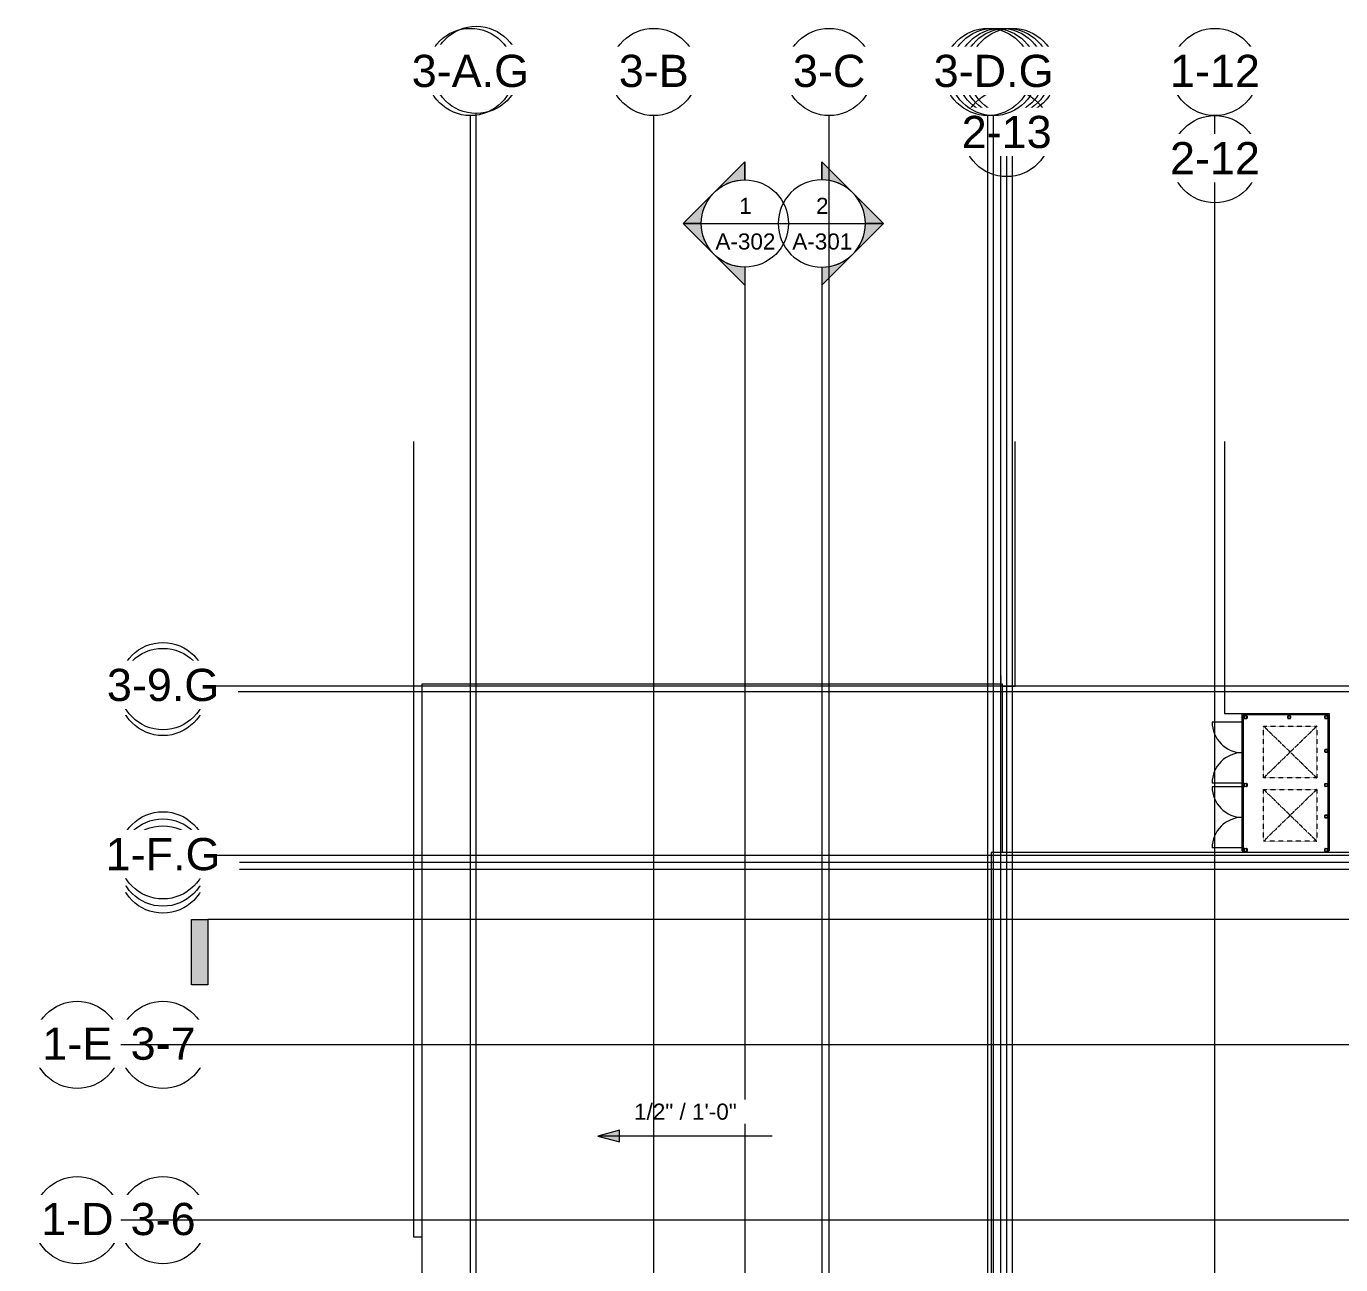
# Model space of a CAD drawing. Header units: inches. Extents: x 21400 to 32582, y -23426 to -19984.
# Drawn here: x 21451 to 23259, y -21687 to -19984 of the extents above; entities that cross this region are included whole.
import ezdxf

# ---------------------------------------------------------------- set-up
doc = ezdxf.new("R2010")
doc.units = ezdxf.units.IN
doc.header["$MEASUREMENT"] = 0
for name, pattern in [('Dash', [0.25, 0.125, -0.125]), ('Grid Line 1_2_', [0.875, 0.5, -0.125, 0.125, -0.125]), ('Hidden 1_8_', [0.1875, 0.125, -0.0625])]:
    doc.linetypes.add(name, pattern=pattern)
for name, color, linetype, lineweight in [('A-DETL', 90, 'Continuous', 9), ('A-DETL-HDLN', 90, 'Hidden 1_8_', 9), ('A-DOOR', 31, 'Continuous', 9), ('A-ROOF', 132, 'Continuous', 9), ('Conc', 7, 'Continuous', 9), ('EOP-PR', 4, 'Continuous', 9), ('G-ANNO-DIMS', 111, 'Continuous', 9), ('G-ANNO-SYMB', 111, 'Continuous', 9), ('L-SITE-WALL', 31, 'Continuous', 9), ('S-COLS', 52, 'Continuous', 9), ('S-GRID', 1, 'Continuous', 9), ('S-GRID-IDEN', 1, 'Continuous', 9)]:
    doc.layers.add(name, color=color, linetype=linetype, lineweight=lineweight)
doc.styles.add('Arial', font='arial.ttf', dxfattribs={"height": 44.258982})
doc.styles.add('Arial_1', font='arial.ttf', dxfattribs={"height": 22.129491})

# ---------------------------------------------------------------- blocks, each defined once
blk = doc.blocks.new('dumpster door - one-1001559-Roof Plan')
at = {"layer": 'A-DOOR'}
h = blk.add_hatch(dxfattribs=at)
h.set_pattern_fill('FP_1', color=256, style=0, pattern_type=2)
h.set_pattern_definition([(270, (0, 0), (-8, -5e-16), [])])
h.paths.add_polyline_path([(42, 0.5), (-42, 0.5), (-42, -0.5), (42, -0.5)], flags=0)
for p, q in [((-42, 0.5), (42, 0.5)), ((-42, -0.5), (-42, 0.5)), ((-42, 0), (-42, -42)), ((42, 0.5), (42, -0.5)), ((42, 0), (42, -42)), ((42, -0.5), (-42, -0.5))]:
    blk.add_line(p, q, dxfattribs=at)
for centre, start, end in [((-42, 0), 270, 0), ((42, 0), 180, 270)]:
    blk.add_arc(centre, 42, start, end, dxfattribs=at)
blk = doc.blocks.new('HSS-Hollow Structural Section-Column - HSS4X4X1_4-1001889-Roof Plan')
at = {"layer": 'S-COLS'}
for p, q in [((-2, -1.534), (-2, 1.534)), ((-1.767, 1.534), (-1.767, -1.534)), ((-1.534, 2), (1.534, 2)), ((1.534, 1.767), (-1.534, 1.767)), ((1.767, -1.534), (1.767, 1.534)), ((2, 1.534), (2, -1.534)), ((-1.534, -1.767), (1.534, -1.767)), ((1.534, -2), (-1.534, -2))]:
    blk.add_line(p, q, dxfattribs=at)
for centre, radius, start, end in [((-1.534, 1.534), 0.466, 90, 180), ((-1.534, 1.534), 0.233, 90, 180), ((1.534, 1.534), 0.466, 360, 90), ((1.534, 1.534), 0.233, 360, 90), ((-1.534, -1.534), 0.466, 180, 270), ((-1.534, -1.534), 0.233, 180, 270), ((1.534, -1.534), 0.466, 270, 360), ((1.534, -1.534), 0.233, 270, 360)]:
    blk.add_arc(centre, radius, start, end, dxfattribs=at)
blk = doc.blocks.new('Grid - Grid Head - Circle-14747-Roof Plan')
at = {"layer": 'S-GRID-IDEN'}
blk.add_circle((0, 0), 0.25, dxfattribs=at)
blk = doc.blocks.new('Section - Section Head - Filled-1526-Roof Plan')
at = {"layer": 'G-ANNO-SYMB'}
h = blk.add_hatch(color=256, dxfattribs=at)
edge = h.paths.add_edge_path(flags=0)
edge.add_line((-0.4268, 0.1768), (-0.25, 0.3536))
edge.add_line((-0.25, 0.3536), (-0.25, 0.25))
edge.add_arc((-0.25, 0), 0.25, 90, 135)
h = blk.add_hatch(color=256, dxfattribs=at)
edge = h.paths.add_edge_path(flags=0)
edge.add_arc((-0.25, 0), 0.25, 45, 90)
edge.add_line((-0.25, 0.25), (-0.25, 0.3536))
edge.add_line((-0.25, 0.3536), (-0.0732, 0.1768))
h = blk.add_hatch(color=256, dxfattribs=at)
edge = h.paths.add_edge_path(flags=0)
edge.add_arc((-0.25, 0), 0.2503, 137.9216, 180)
edge.add_line((-0.5003, 0), (-0.6036, 0))
edge.add_line((-0.6036, 0), (-0.4358, 0.1678))
h = blk.add_hatch(color=256, dxfattribs=at)
edge = h.paths.add_edge_path(flags=0)
edge.add_line((-0.0642, 0.1678), (0.1036, 0))
edge.add_line((0.1036, 0), (0.0003, 0))
edge.add_arc((-0.25, 0), 0.2503, 0, 42.0784)
for p, q in [((-0.25, 0.3536), (-0.6036, 0)), ((-0.25, 0.3536), (-0.4268, 0.1768)), ((-0.25, 0.3536), (0.1036, 0)), ((-0.25, 0.25), (-0.25, 0.3536)), ((-0.0732, 0.1768), (-0.25, 0.3536)), ((-0.25, 0.3536), (-0.25, 0.25)), ((-0.4358, 0.1678), (-0.6036, 0)), ((0.1036, 0), (-0.0642, 0.1678)), ((-0.6036, 0), (-0.5003, 0)), ((0.0003, 0), (0.1036, 0)), ((-0.5, 0), (-0.6036, 0)), ((0, 0), (0.1036, 0))]:
    blk.add_line(p, q, dxfattribs=at)
for radius, start, end in [(0.25, 360, 180), (0.25, 90, 135), (0.25, 45, 90), (0.2503, 137.9216, 180), (0.2503, 0, 42.0784), (0.25, 180, 360)]:
    blk.add_arc((-0.25, 0), radius, start, end, dxfattribs=at)
blk = doc.blocks.new('Section - 3_32_ x 3_8_-18514-Roof Plan')
at = {"layer": 'G-ANNO-SYMB'}
blk.add_hatch(color=256, dxfattribs=at).paths.add_polyline_path([(0, 0.375), (0, 0), (-0.09375, 0), (-0.09375, 0.375)], flags=0)
for p, q in [((0, 0.375), (-0.09375, 0.375)), ((-0.09375, 0.375), (-0.09375, 0)), ((0, 0), (0, 0.375)), ((-0.09375, 0), (0, 0))]:
    blk.add_line(p, q, dxfattribs=at)

msp = doc.modelspace()

# ---------------------------------------------------------------- hatches: boundary and pattern name
at = {"layer": 'G-ANNO-DIMS'}
msp.add_hatch(color=256, dxfattribs=at).paths.add_polyline_path([(22236.85352, -21510.57522), (22266.85352, -21518.6137), (22266.85352, -21502.53675)], flags=0)

# ---------------------------------------------------------------- linework, layer by layer
at = {"layer": 'A-DETL', "linetype": 'Dash'}
msp.add_line((22791.39023, -20877.53607), (22791.39023, -20889.05281), dxfattribs=at)
at = {"layer": 'A-DETL-HDLN'}
for p, q in [((23152.86637, -20946.70916), (23225.86637, -20946.70916)), ((23152.86637, -21017.70916), (23152.86637, -20946.70916)), ((23152.86637, -20946.70916), (23225.86637, -21017.70916)), ((23225.86637, -20946.70916), (23152.86637, -21017.70916)), ((23225.86637, -20946.70916), (23225.86637, -21017.70916)), ((23225.86637, -21017.70916), (23152.86637, -21017.70916)), ((23152.86637, -21033.70916), (23225.86637, -21033.70916)), ((23152.86637, -21104.70916), (23152.86637, -21033.70916)), ((23152.86637, -21033.70916), (23225.86637, -21104.70916)), ((23225.86637, -21033.70916), (23152.86637, -21104.70916)), ((23225.86637, -21033.70916), (23225.86637, -21104.70916)), ((23225.86637, -21104.70916), (23152.86637, -21104.70916))]:
    msp.add_line(p, q, dxfattribs=at)
at = {"layer": 'A-ROOF'}
for p, q in [((22793.45273, -20889.05281), (21994.89023, -20889.05281)), ((21994.89023, -20889.05281), (21994.89023, -22519.05281)), ((22793.45273, -21120.45299), (22793.45273, -20889.05281)), ((26283.89023, -21120.45299), (22778.13923, -21120.45299)), ((22778.13923, -21120.45299), (22778.13923, -22435.80381))]:
    msp.add_line(p, q, dxfattribs=at)
at = {"layer": 'Conc'}
for p, q in [((21983.23523, -20555.09883), (21983.23523, -21649.17781)), ((21983.23523, -21649.17781), (21994.89023, -21649.17781))]:
    msp.add_line(p, q, dxfattribs=at)
at = {"layer": 'EOP-PR'}
for p, q in [((22811.23523, -20891.55281), (22811.23523, -20555.09883)), ((23099.23523, -20555.09883), (23099.23523, -20929.30281)), ((22793.45273, -20891.55281), (22811.23523, -20891.55281)), ((23099.23523, -20929.30281), (23123.23523, -20929.30281))]:
    msp.add_line(p, q, dxfattribs=at)
at = {"layer": 'G-ANNO-DIMS'}
for p, q in [((22266.85352, -21502.53675), (22236.85352, -21510.57522)), ((22236.85352, -21510.57522), (22266.85352, -21518.6137)), ((22476.85352, -21510.57522), (22236.85352, -21510.57522)), ((22266.85352, -21518.6137), (22266.85352, -21502.53675))]:
    msp.add_line(p, q, dxfattribs=at)
at = {"layer": 'G-ANNO-SYMB'}
for p, q in [((22379.17362, -20255.10083), (22499.17362, -20255.10083)), ((22484.94179, -20255.10083), (22604.94179, -20255.10083)), ((22439.17362, -20315.10083), (22439.17362, -23273.8711)), ((22544.94179, -20315.10083), (22544.94179, -23273.8711)), ((26603.82365, -21212.52261), (21700.45903, -21212.52261))]:
    msp.add_line(p, q, dxfattribs=at)
at = {"layer": 'L-SITE-WALL'}
for p, q in [((23123.23523, -20929.30281), (23243.23523, -20929.30281)), ((23123.23523, -20941.05281), (23123.23523, -20929.30281)), ((23241.73523, -20930.80281), (23124.73523, -20930.80281)), ((23124.73523, -20930.80281), (23124.73523, -20941.05281)), ((23241.73523, -21118.05281), (23241.73523, -20930.80281)), ((23243.23523, -20929.30281), (23243.23523, -21118.05281)), ((23123.23523, -20941.05281), (23124.73523, -20941.05281)), ((23123.23523, -21030.05281), (23123.23523, -21025.05281)), ((23124.73523, -21025.05281), (23123.23523, -21025.05281)), ((23123.23523, -21030.05281), (23124.73523, -21030.05281)), ((23124.73523, -21025.05281), (23124.73523, -21030.05281)), ((23123.23523, -21118.05281), (23123.23523, -21114.05281)), ((23124.73523, -21114.05281), (23123.23523, -21114.05281)), ((23123.23523, -21118.05281), (23124.73523, -21118.05281)), ((23124.73523, -21114.05281), (23124.73523, -21118.05281)), ((23241.73523, -21118.05281), (23243.23523, -21118.05281))]:
    msp.add_line(p, q, dxfattribs=at)
at = {"layer": 'S-GRID', "linetype": 'Grid Line 1_2_'}
for p, q in [((22061.64023, -23275.7461), (22061.64023, -20106.62785)), ((22069.64023, -23272.9264), (22069.64023, -20103.80815)), ((22555.14023, -23275.7461), (22555.14023, -20106.62785)), ((22781.39023, -23275.7461), (22781.39023, -20106.62785)), ((22791.39023, -23275.7461), (22791.39023, -20106.62785)), ((22799.39023, -23275.7461), (22799.39023, -20106.62785)), ((22807.39023, -23275.7461), (22807.39023, -20106.62785)), ((23085.89023, -23275.7461), (23085.89023, -20106.62785)), ((22799.39023, -23359.7461), (22799.39023, -20190.62785)), ((23085.89023, -23395.7461), (23085.89023, -20226.62785))]:
    msp.add_line(p, q, dxfattribs=at)

# ---------------------------------------------------------------- block references
at = {"layer": 'A-DOOR', "rotation": 270}
for p in [(23123.98523, -20983.05281), (23123.98523, -21072.05281)]:
    msp.add_blockref('dumpster door - one-1001559-Roof Plan', p, dxfattribs=at)
at = {"layer": 'G-ANNO-SYMB', "extrusion": (0, 0, -1), "xscale": 239.9999999999998, "yscale": 239.9999999999998, "zscale": 239.9999999999998}
for name, p, rotation in [('Section - Section Head - Filled-1526-Roof Plan', (-22439.17362, -20315.10083), 270.0000000000003), ('Section - 3_32_ x 3_8_-18514-Roof Plan', (-21700.45903, -21212.52261), 180)]:
    msp.add_blockref(name, p, dxfattribs=dict(at, rotation=rotation))
at = {"layer": 'G-ANNO-SYMB', "xscale": 239.9999999999998, "yscale": 239.9999999999998, "zscale": 239.9999999999998, "rotation": 269.9999999999996}
msp.add_blockref('Section - Section Head - Filled-1526-Roof Plan', (22544.94179, -20315.10083), dxfattribs=at)
at = {"layer": 'S-COLS', "rotation": 180}
for p in [(23127.98523, -20934.17781), (23187.98523, -20934.17781), (23238.98523, -20934.17781), (23238.98523, -20980.55281), (23127.98523, -21027.55281), (23238.98523, -21027.55281), (23238.98523, -21070.92781), (23127.98523, -21116.92781), (23238.98523, -21116.92781)]:
    msp.add_blockref('HSS-Hollow Structural Section-Column - HSS4X4X1_4-1001889-Roof Plan', p, dxfattribs=at)
at = {"layer": 'S-GRID-IDEN', "xscale": 239.9999999999998, "yscale": 239.9999999999998, "zscale": 239.9999999999998}
for p in [(22069.64023, -20043.80815), (22313.89023, -20046.62785), (22555.14023, -20046.62785), (22807.39023, -20046.62785), (23085.89023, -20046.62785), (23085.89023, -20166.62785)]:
    msp.add_blockref('Grid - Grid Head - Circle-14747-Roof Plan', p, dxfattribs=at)
for p, rotation in [((21638.58403, -20899.55281), 89.99999999999984), ((21638.58403, -21143.80281), 89.99999999999984), ((21638.58403, -21385.05281), 89.9999999999998), ((21638.58403, -21626.30281), 89.9999999999998)]:
    msp.add_blockref('Grid - Grid Head - Circle-14747-Roof Plan', p, dxfattribs=dict(at, rotation=rotation))

# ---------------------------------------------------------------- texts
at = {"layer": 'G-ANNO-SYMB', "attachment_point": 2, "line_spacing_factor": 0.938532, "style": 'Arial_1'}
for s, insert, char_height, width in [('1', (22439.94204, -20219.67802), 22.12949, 20.52), ('2', (22545.71022, -20219.67802), 22.12949, 20.52), ('A-302', (22439.94204, -20268.76863), 22.129491, 98.28), ('A-301', (22545.71022, -20268.76863), 22.129491, 98.28)]:
    msp.add_mtext(s, dxfattribs=dict(at, insert=insert, char_height=char_height, width=width))

# ---------------------------------------------------------------- next in the draw order: texts
at = {"layer": 'G-ANNO-DIMS', "insert": (22286.76602, -21465.83035), "char_height": 22.129491, "width": 168.21, "attachment_point": 1, "line_spacing_factor": 0.938532, "style": 'Arial_1', "bg_fill": 3, "box_fill_scale": 1.25, "bg_fill_color": 0, "bg_fill_transparency": 0}
msp.add_mtext('1/2" / 1\'-0"', dxfattribs=at)
at = {"layer": 'S-GRID-IDEN', "char_height": 44.258982, "attachment_point": 2, "line_spacing_factor": 0.938532, "style": 'Arial', "bg_fill": 3, "box_fill_scale": 1.25, "bg_fill_color": 0, "bg_fill_transparency": 0}
for s, insert, width in [('3-A', (22069.62869, -20020.21598), 114.48), ('3-B', (22313.87869, -20023.03568), 114.48), ('3-C', (22555.12869, -20023.03568), 118.26), ('3-E.G', (22807.37869, -20023.03568), 192.24), ('1-12', (23085.87869, -20023.03568), 147.42), ('2-12', (23085.87869, -20143.03568), 147.42), ('3-9', (21638.82776, -20875.72844), 106.38), ('3-8', (21638.82776, -21119.97844), 106.38), ('3-7', (21638.82776, -21361.22844), 106.38), ('3-6', (21638.82776, -21602.47844), 106.38)]:
    msp.add_mtext(s, dxfattribs=dict(at, insert=insert, width=width))

# ---------------------------------------------------------------- next in the draw order: linework, layer by layer
at = {"layer": 'S-GRID', "linetype": 'Grid Line 1_2_'}
for p, q in [((22313.89023, -23275.7461), (22313.89023, -20106.62785)), ((26336.79034, -20899.55281), (21698.58403, -20899.55281)), ((26336.79034, -21143.80281), (21698.58403, -21143.80281)), ((26605.69865, -21385.05281), (21698.58403, -21385.05281)), ((26605.69865, -21626.30281), (21698.58403, -21626.30281))]:
    msp.add_line(p, q, dxfattribs=at)

# ---------------------------------------------------------------- next in the draw order: block references
at = {"layer": 'S-GRID-IDEN', "xscale": 239.9999999999998, "yscale": 239.9999999999998, "zscale": 239.9999999999998}
for p in [(22061.64023, -20046.62785), (22799.39023, -20046.62785)]:
    msp.add_blockref('Grid - Grid Head - Circle-14747-Roof Plan', p, dxfattribs=at)
for p, rotation in [((21638.58403, -20891.55281), 89.99999999999984), ((21638.58403, -21134.30281), 89.9999999999998), ((21520.58403, -21385.05281), 89.9999999999998), ((21520.58403, -21626.30281), 89.9999999999998)]:
    msp.add_blockref('Grid - Grid Head - Circle-14747-Roof Plan', p, dxfattribs=dict(at, rotation=rotation))

# ---------------------------------------------------------------- next in the draw order: texts
at = {"layer": 'S-GRID-IDEN', "char_height": 44.258982, "attachment_point": 2, "line_spacing_factor": 0.938532, "style": 'Arial', "bg_fill": 3, "box_fill_scale": 1.25, "bg_fill_color": 0, "bg_fill_transparency": 0}
for s, insert, width in [('3-A.G', (22061.62869, -20023.03568), 192.24), ('3-E', (22799.37869, -20023.03568), 114.48), ('3-9.G', (21638.82776, -20867.72844), 184.14), ('1-F', (21638.82776, -21110.47844), 110.16), ('1-E', (21520.82776, -21361.22844), 114.48), ('1-D', (21520.82776, -21602.47844), 118.26)]:
    msp.add_mtext(s, dxfattribs=dict(at, insert=insert, width=width))

# ---------------------------------------------------------------- next in the draw order: linework, layer by layer
at = {"layer": 'S-GRID', "linetype": 'Grid Line 1_2_'}
for p, q in [((26336.79034, -20891.55281), (21698.58403, -20891.55281)), ((26605.69865, -21134.30281), (21698.58403, -21134.30281)), ((26487.69865, -21385.05281), (21580.58403, -21385.05281)), ((26487.69865, -21626.30281), (21580.58403, -21626.30281))]:
    msp.add_line(p, q, dxfattribs=at)

# ---------------------------------------------------------------- next in the draw order: block references
at = {"layer": 'S-GRID-IDEN', "xscale": 239.9999999999998, "yscale": 239.9999999999998, "zscale": 239.9999999999998}
msp.add_blockref('Grid - Grid Head - Circle-14747-Roof Plan', (22791.39023, -20046.62785), dxfattribs=at)
at = {"layer": 'S-GRID-IDEN', "xscale": 239.9999999999998, "yscale": 239.9999999999998, "zscale": 239.9999999999998, "rotation": 89.9999999999998}
msp.add_blockref('Grid - Grid Head - Circle-14747-Roof Plan', (21638.58403, -21124.30281), dxfattribs=at)

# ---------------------------------------------------------------- next in the draw order: texts
at = {"layer": 'S-GRID-IDEN', "char_height": 44.258982, "attachment_point": 2, "line_spacing_factor": 0.938532, "style": 'Arial', "bg_fill": 3, "box_fill_scale": 1.25, "bg_fill_color": 0, "bg_fill_transparency": 0}
for s, insert, width in [('1-13', (22791.37869, -20023.03568), 147.42), ('1-F.G', (21638.82776, -21100.47844), 187.92)]:
    msp.add_mtext(s, dxfattribs=dict(at, insert=insert, width=width))

# ---------------------------------------------------------------- next in the draw order: linework, layer by layer
at = {"layer": 'S-GRID', "linetype": 'Grid Line 1_2_'}
msp.add_line((26605.69865, -21124.30281), (21698.58403, -21124.30281), dxfattribs=at)

# ---------------------------------------------------------------- next in the draw order: block references
at = {"layer": 'S-GRID-IDEN', "xscale": 239.9999999999998, "yscale": 239.9999999999998, "zscale": 239.9999999999998}
msp.add_blockref('Grid - Grid Head - Circle-14747-Roof Plan', (22781.39023, -20046.62785), dxfattribs=at)

# ---------------------------------------------------------------- next in the draw order: texts
at = {"layer": 'S-GRID-IDEN', "insert": (22781.37869, -20023.03568), "char_height": 44.258982, "width": 225.18, "attachment_point": 2, "line_spacing_factor": 0.938532, "style": 'Arial', "bg_fill": 3, "box_fill_scale": 1.25, "bg_fill_color": 0, "bg_fill_transparency": 0}
msp.add_mtext('1-13.G', dxfattribs=at)

# ---------------------------------------------------------------- next in the draw order: block references
at = {"layer": 'S-GRID-IDEN', "xscale": 239.9999999999998, "yscale": 239.9999999999998, "zscale": 239.9999999999998}
msp.add_blockref('Grid - Grid Head - Circle-14747-Roof Plan', (22799.39023, -20130.62785), dxfattribs=at)

# ---------------------------------------------------------------- next in the draw order: texts
at = {"layer": 'S-GRID-IDEN', "insert": (22799.37869, -20107.03568), "char_height": 44.258982, "width": 147.42, "attachment_point": 2, "line_spacing_factor": 0.938532, "style": 'Arial', "bg_fill": 3, "box_fill_scale": 1.25, "bg_fill_color": 0, "bg_fill_transparency": 0}
msp.add_mtext('2-13', dxfattribs=at)

# ---------------------------------------------------------------- next in the draw order: linework, layer by layer
at = {"layer": 'S-GRID', "linetype": 'Grid Line 1_2_'}
for p, q in [((22773.39023, -23275.7461), (22773.39023, -20106.62785)), ((22781.39023, -23275.7461), (22781.39023, -20106.62785))]:
    msp.add_line(p, q, dxfattribs=at)

# ---------------------------------------------------------------- next in the draw order: block references
at = {"layer": 'S-GRID-IDEN', "xscale": 239.9999999999998, "yscale": 239.9999999999998, "zscale": 239.9999999999998}
msp.add_blockref('Grid - Grid Head - Circle-14747-Roof Plan', (22773.39023, -20046.62785), dxfattribs=at)

# ---------------------------------------------------------------- next in the draw order: texts
at = {"layer": 'S-GRID-IDEN', "insert": (22773.37869, -20023.03568), "char_height": 44.258982, "width": 118.26, "attachment_point": 2, "line_spacing_factor": 0.938532, "style": 'Arial', "bg_fill": 3, "box_fill_scale": 1.25, "bg_fill_color": 0, "bg_fill_transparency": 0}
msp.add_mtext('3-D', dxfattribs=at)

# ---------------------------------------------------------------- next in the draw order: block references
at = {"layer": 'S-GRID-IDEN', "xscale": 239.9999999999998, "yscale": 239.9999999999998, "zscale": 239.9999999999998}
msp.add_blockref('Grid - Grid Head - Circle-14747-Roof Plan', (22781.39023, -20046.62785), dxfattribs=at)

# ---------------------------------------------------------------- next in the draw order: texts
at = {"layer": 'S-GRID-IDEN', "insert": (22781.37869, -20023.03568), "char_height": 44.258982, "width": 196.02, "attachment_point": 2, "line_spacing_factor": 0.938532, "style": 'Arial', "bg_fill": 3, "box_fill_scale": 1.25, "bg_fill_color": 0, "bg_fill_transparency": 0}
msp.add_mtext('3-D.G', dxfattribs=at)

doc.saveas('drawing.dxf')
